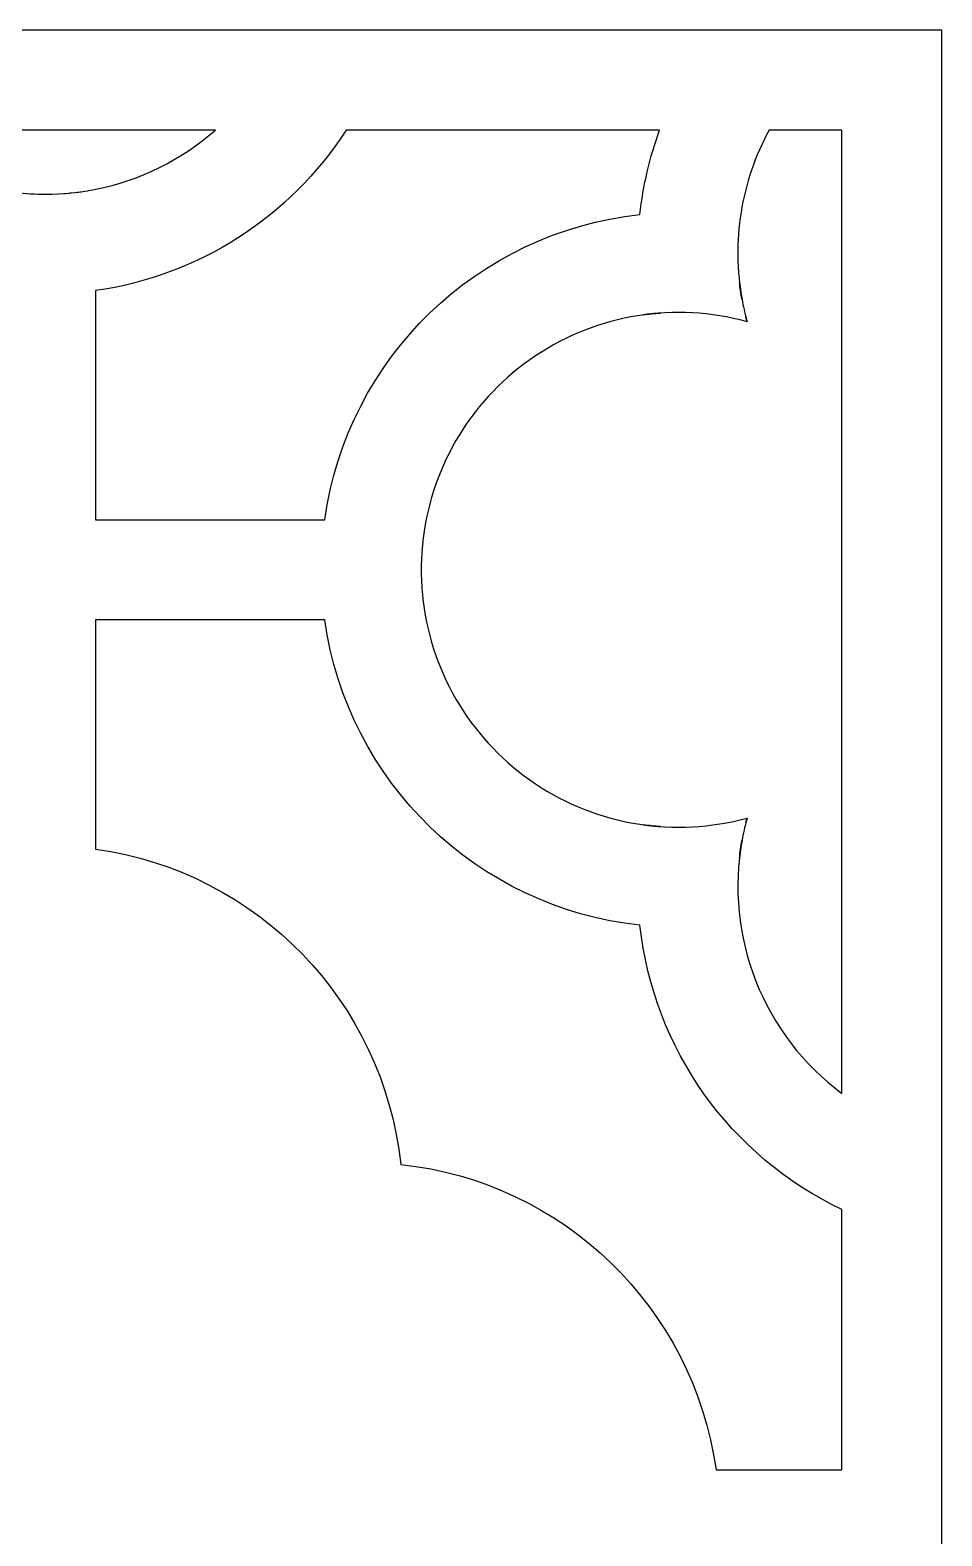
# Model space of a CAD drawing. Header units: centimetres. Extents: x -8.6 to 7.4, y -2.5 to 11.8.
# Drawn here: x 6.14 to 7.373, y 9.78 to 11.816 of the extents above; entities that cross this region are included whole.
import ezdxf

# ---------------------------------------------------------------- set-up
doc = ezdxf.new("R2010")
doc.units = ezdxf.units.CM
doc.header["$MEASUREMENT"] = 0
doc.layers.add('layer 1', color=7, linetype='Continuous')

msp = doc.modelspace()

# ---------------------------------------------------------------- linework, layer by layer
at = {"layer": 'layer 1', "color": 242}
for points, knots in [([(-0.18941, 11.81631), (-0.18941, 11.81631), (-0.0542, 11.81631), (-0.0542, 11.81631), (-0.0542, 11.81631), (-0.0542, 11.81631), (7.23783, 11.81631), (7.23783, 11.81631), (7.23783, 11.81631), (7.23783, 11.81631), (7.37304, 11.81631), (7.37304, 11.81631), (7.37304, 11.81631), (7.37304, 11.81631), (7.37304, 11.6811), (7.37304, 11.6811), (7.37304, 11.6811), (7.37304, 11.6811), (7.37304, -2.35212), (7.37304, -2.35212), (7.37304, -2.35212), (7.37304, -2.35212), (7.37304, -2.48733), (7.37304, -2.48733), (7.37304, -2.48733), (7.37304, -2.48733), (7.23783, -2.48733), (7.23783, -2.48733), (7.23783, -2.48733), (7.23783, -2.48733), (-0.0542, -2.48733), (-0.0542, -2.48733), (-0.0542, -2.48733), (-0.0542, -2.48733), (-0.18941, -2.48733), (-0.18941, -2.48733), (-0.18941, -2.48733), (-0.18941, -2.48733), (-0.18941, -2.35212), (-0.18941, -2.35212), (-0.18941, -2.35212), (-0.18941, -2.35212), (-0.18941, 11.6811), (-0.18941, 11.6811), (-0.18941, 11.6811), (-0.18941, 11.6811), (-0.18941, 11.81631), (-0.18941, 11.81631)], [0, 0, 0, 0, 0.0769231, 0.0769231, 0.0769231, 0.0769231, 0.1538462, 0.1538462, 0.1538462, 0.1538462, 0.2307692, 0.2307692, 0.2307692, 0.2307692, 0.3076923, 0.3076923, 0.3076923, 0.3076923, 0.3846154, 0.3846154, 0.3846154, 0.3846154, 0.4615385, 0.4615385, 0.4615385, 0.4615385, 0.5384615, 0.5384615, 0.5384615, 0.5384615, 0.6153846, 0.6153846, 0.6153846, 0.6153846, 0.6923077, 0.6923077, 0.6923077, 0.6923077, 0.7692308, 0.7692308, 0.7692308, 0.7692308, 0.8461538, 0.8461538, 0.8461538, 0.8461538, 1, 1, 1, 1]), ([(6.39024, 11.6811), (6.34422, 11.64064), (6.28832, 11.61304), (6.22822, 11.60109), (6.22822, 11.60109), (6.22341, 11.60017), (6.21859, 11.59933), (6.21375, 11.59856), (6.21375, 11.59856), (6.21375, 11.59856), (6.20854, 11.59777), (6.20854, 11.59777), (6.20854, 11.59777), (6.20854, 11.59777), (6.20718, 11.5976), (6.20718, 11.5976), (6.20718, 11.5976), (6.20718, 11.5976), (6.20539, 11.59737), (6.20539, 11.59737), (6.20539, 11.59737), (6.20539, 11.59737), (6.20332, 11.59712), (6.20332, 11.59712), (6.20332, 11.59712), (6.20332, 11.59712), (6.20015, 11.59673), (6.20015, 11.59673), (6.20015, 11.59673), (6.20015, 11.59673), (6.19531, 11.59621), (6.19531, 11.59621), (6.19531, 11.59621), (6.19531, 11.59621), (6.1938, 11.59608), (6.1938, 11.59608), (6.1938, 11.59608), (6.1938, 11.59608), (6.19247, 11.59595), (6.19247, 11.59595), (6.19247, 11.59595), (6.19247, 11.59595), (6.18746, 11.59554), (6.18746, 11.59554), (6.18746, 11.59554), (6.18746, 11.59554), (6.18532, 11.59538), (6.18532, 11.59538), (6.18532, 11.59538), (6.18532, 11.59538), (6.17821, 11.59495), (6.17821, 11.59495), (6.17821, 11.59495), (6.17821, 11.59495), (6.16959, 11.59461), (6.16959, 11.59461), (6.16959, 11.59461), (6.16959, 11.59461), (6.16817, 11.59457), (6.16817, 11.59457), (6.16817, 11.59457), (6.16817, 11.59457), (6.16278, 11.59452), (6.16278, 11.59452), (6.16278, 11.59452), (6.16278, 11.59452), (6.16064, 11.59452), (6.16064, 11.59452), (6.16064, 11.59452), (6.14706, 11.59452), (6.13349, 11.5953), (6.12, 11.59684), (6.12, 11.59684), (6.12, 11.59684), (6.11186, 11.5979), (6.11186, 11.5979), (6.11186, 11.5979), (6.11186, 11.5979), (6.11056, 11.59809), (6.11056, 11.59809), (6.11056, 11.59809), (6.11056, 11.59809), (6.10537, 11.59888), (6.10537, 11.59888), (6.10537, 11.59888), (6.10537, 11.59888), (6.10392, 11.5991), (6.10392, 11.5991), (6.10392, 11.5991), (6.10392, 11.5991), (6.09712, 11.60031), (6.09712, 11.60031), (6.09712, 11.60031), (6.09712, 11.60031), (6.09505, 11.6007), (6.09505, 11.6007), (6.09505, 11.6007), (6.09505, 11.6007), (6.09303, 11.6011), (6.09303, 11.6011), (6.09303, 11.6011), (6.03291, 11.61302), (5.97699, 11.64063), (5.93097, 11.6811), (5.93097, 11.6811), (5.93097, 11.6811), (6.39023, 11.6811), (6.39023, 11.6811), (6.39023, 11.6811), (6.39023, 11.6811), (6.39024, 11.6811), (6.39024, 11.6811)], [0, 0, 0, 0, 0.0344828, 0.0344828, 0.0344828, 0.0344828, 0.0689655, 0.0689655, 0.0689655, 0.0689655, 0.1034483, 0.1034483, 0.1034483, 0.1034483, 0.137931, 0.137931, 0.137931, 0.137931, 0.1724138, 0.1724138, 0.1724138, 0.1724138, 0.2068966, 0.2068966, 0.2068966, 0.2068966, 0.2413793, 0.2413793, 0.2413793, 0.2413793, 0.2758621, 0.2758621, 0.2758621, 0.2758621, 0.3103448, 0.3103448, 0.3103448, 0.3103448, 0.3448276, 0.3448276, 0.3448276, 0.3448276, 0.3793103, 0.3793103, 0.3793103, 0.3793103, 0.4137931, 0.4137931, 0.4137931, 0.4137931, 0.4482759, 0.4482759, 0.4482759, 0.4482759, 0.4827586, 0.4827586, 0.4827586, 0.4827586, 0.5172414, 0.5172414, 0.5172414, 0.5172414, 0.5517241, 0.5517241, 0.5517241, 0.5517241, 0.5862069, 0.5862069, 0.5862069, 0.5862069, 0.6206897, 0.6206897, 0.6206897, 0.6206897, 0.6551724, 0.6551724, 0.6551724, 0.6551724, 0.6896552, 0.6896552, 0.6896552, 0.6896552, 0.7241379, 0.7241379, 0.7241379, 0.7241379, 0.7586207, 0.7586207, 0.7586207, 0.7586207, 0.7931034, 0.7931034, 0.7931034, 0.7931034, 0.8275862, 0.8275862, 0.8275862, 0.8275862, 0.862069, 0.862069, 0.862069, 0.862069, 0.8965517, 0.8965517, 0.8965517, 0.8965517, 0.9310345, 0.9310345, 0.9310345, 0.9310345, 1, 1, 1, 1]), ([(6.9912, 11.6811), (6.9777, 11.64428), (6.96876, 11.60596), (6.96458, 11.56697), (6.96458, 11.56697), (6.74451, 11.54327), (6.56878, 11.37333), (6.53814, 11.15411), (6.53814, 11.15411), (6.53814, 11.15411), (6.41792, 11.15411), (6.41792, 11.15411), (6.41792, 11.15411), (6.41792, 11.15411), (6.22822, 11.15411), (6.22822, 11.15411), (6.22822, 11.15411), (6.22822, 11.15411), (6.22822, 11.26693), (6.22822, 11.26693), (6.22822, 11.26693), (6.22822, 11.26693), (6.22822, 11.36548), (6.22822, 11.36548), (6.22822, 11.36548), (6.22822, 11.36548), (6.22822, 11.39877), (6.22822, 11.39877), (6.22822, 11.39877), (6.22822, 11.39877), (6.22822, 11.46405), (6.22822, 11.46405), (6.22822, 11.46405), (6.36734, 11.48386), (6.49093, 11.56299), (6.56706, 11.6811), (6.56706, 11.6811), (6.56706, 11.6811), (6.9912, 11.6811), (6.9912, 11.6811)], [0, 0, 0, 0, 0.0909091, 0.0909091, 0.0909091, 0.0909091, 0.1818182, 0.1818182, 0.1818182, 0.1818182, 0.2727273, 0.2727273, 0.2727273, 0.2727273, 0.3636364, 0.3636364, 0.3636364, 0.3636364, 0.4545455, 0.4545455, 0.4545455, 0.4545455, 0.5454545, 0.5454545, 0.5454545, 0.5454545, 0.6363636, 0.6363636, 0.6363636, 0.6363636, 0.7272727, 0.7272727, 0.7272727, 0.7272727, 0.8181818, 0.8181818, 0.8181818, 0.8181818, 1, 1, 1, 1]), ([(7.23783, 10.37851), (7.18562, 10.41729), (7.14526, 10.46992), (7.12135, 10.5304), (7.12135, 10.5304), (7.09743, 10.59089), (7.09095, 10.65691), (7.10264, 10.7209), (7.10264, 10.7209), (7.10119, 10.71292), (7.10001, 10.7049), (7.09912, 10.69684), (7.09912, 10.69684), (7.10013, 10.70604), (7.10151, 10.7152), (7.10327, 10.7243), (7.10327, 10.7243), (7.105, 10.73327), (7.10709, 10.74218), (7.10952, 10.75099), (7.10952, 10.75099), (7.10952, 10.75099), (7.1078, 10.7447), (7.1078, 10.7447), (7.1078, 10.7447), (7.1078, 10.7447), (7.10944, 10.75097), (7.10944, 10.75097), (7.10944, 10.75097), (7.01192, 10.7241), (6.90747, 10.74098), (6.82332, 10.79712), (6.82332, 10.79712), (6.73916, 10.85328), (6.68363, 10.94341), (6.67124, 11.04382), (6.67124, 11.04382), (6.67124, 11.04382), (6.671, 11.04593), (6.671, 11.04593), (6.671, 11.04593), (6.67059, 11.04945), (6.67023, 11.05298), (6.66992, 11.05652), (6.66992, 11.05652), (6.66992, 11.05652), (6.66945, 11.06289), (6.66945, 11.06289), (6.66945, 11.06289), (6.66945, 11.06289), (6.6693, 11.06502), (6.6693, 11.06502), (6.6693, 11.06502), (6.6693, 11.06502), (6.66904, 11.06923), (6.66904, 11.06923), (6.66904, 11.06923), (6.66904, 11.06923), (6.66896, 11.07144), (6.66896, 11.07144), (6.66896, 11.07144), (6.66896, 11.07144), (6.66885, 11.07417), (6.66885, 11.07417), (6.66885, 11.07417), (6.66885, 11.07417), (6.66881, 11.07573), (6.66881, 11.07573), (6.66881, 11.07573), (6.66881, 11.07573), (6.66873, 11.07755), (6.66873, 11.07755), (6.66873, 11.07755), (6.66873, 11.07755), (6.66871, 11.07979), (6.66871, 11.07979), (6.66871, 11.07979), (6.66871, 11.07979), (6.66869, 11.08116), (6.66869, 11.08116), (6.66869, 11.08116), (6.66869, 11.08116), (6.66864, 11.0833), (6.66864, 11.0833), (6.66864, 11.0833), (6.66864, 11.0833), (6.66863, 11.08546), (6.66863, 11.08546), (6.66863, 11.08546), (6.66863, 11.08546), (6.66863, 11.08761), (6.66863, 11.08761), (6.66863, 11.08761), (6.66863, 11.08761), (6.66864, 11.08979), (6.66864, 11.08979), (6.66864, 11.08979), (6.66864, 11.08979), (6.66867, 11.09163), (6.66867, 11.09163), (6.66867, 11.09163), (6.66867, 11.09163), (6.66869, 11.09303), (6.66869, 11.09303), (6.66869, 11.09303), (6.66869, 11.09303), (6.66873, 11.09518), (6.66873, 11.09518), (6.66873, 11.09518), (6.66873, 11.09518), (6.66881, 11.09732), (6.66881, 11.09732), (6.66881, 11.09732), (6.66881, 11.09732), (6.66885, 11.09888), (6.66885, 11.09888), (6.66885, 11.09888), (6.66885, 11.09888), (6.66892, 11.10057), (6.66892, 11.10057), (6.66892, 11.10057), (6.66892, 11.10057), (6.66899, 11.10271), (6.66899, 11.10271), (6.66899, 11.10271), (6.66899, 11.10271), (6.6693, 11.10798), (6.6693, 11.10798), (6.6693, 11.10798), (6.6693, 11.10798), (6.66945, 11.11022), (6.66945, 11.11022), (6.66945, 11.11022), (6.66945, 11.11022), (6.66983, 11.11553), (6.66983, 11.11553), (6.66983, 11.11553), (6.66983, 11.11553), (6.67075, 11.12503), (6.67075, 11.12503), (6.67075, 11.12503), (6.67075, 11.12503), (6.671, 11.12714), (6.671, 11.12714), (6.671, 11.12714), (6.671, 11.12714), (6.67124, 11.12923), (6.67124, 11.12923), (6.67124, 11.12923), (6.68357, 11.22966), (6.73915, 11.31978), (6.82332, 11.37594), (6.82332, 11.37594), (6.90746, 11.43208), (7.01192, 11.44889), (7.10944, 11.42205), (7.10944, 11.42205), (7.10944, 11.42205), (7.1078, 11.42833), (7.1078, 11.42833), (7.1078, 11.42833), (7.1078, 11.42833), (7.10944, 11.42203), (7.10944, 11.42203), (7.10944, 11.42203), (7.10708, 11.43086), (7.10503, 11.43976), (7.10328, 11.44872), (7.10328, 11.44872), (7.10152, 11.45781), (7.10013, 11.46698), (7.09912, 11.47619), (7.09912, 11.47619), (7.10001, 11.46813), (7.10119, 11.4601), (7.10264, 11.45212), (7.10264, 11.45212), (7.09554, 11.49097), (7.09509, 11.53075), (7.1013, 11.56975), (7.1013, 11.56975), (7.10751, 11.60876), (7.12035, 11.64642), (7.13925, 11.6811), (7.13925, 11.6811), (7.13925, 11.6811), (7.23783, 11.6811), (7.23783, 11.6811), (7.23783, 11.6811), (7.23783, 11.6811), (7.23783, 10.37851), (7.23783, 10.37851), (7.23783, 10.37851), (7.23783, 10.37851), (7.23783, 10.37851), (7.23783, 10.37851)], [0, 0, 0, 0, 0.02, 0.02, 0.02, 0.02, 0.04, 0.04, 0.04, 0.04, 0.06, 0.06, 0.06, 0.06, 0.08, 0.08, 0.08, 0.08, 0.1, 0.1, 0.1, 0.1, 0.12, 0.12, 0.12, 0.12, 0.14, 0.14, 0.14, 0.14, 0.16, 0.16, 0.16, 0.16, 0.18, 0.18, 0.18, 0.18, 0.2, 0.2, 0.2, 0.2, 0.22, 0.22, 0.22, 0.22, 0.24, 0.24, 0.24, 0.24, 0.26, 0.26, 0.26, 0.26, 0.28, 0.28, 0.28, 0.28, 0.3, 0.3, 0.3, 0.3, 0.32, 0.32, 0.32, 0.32, 0.34, 0.34, 0.34, 0.34, 0.36, 0.36, 0.36, 0.36, 0.38, 0.38, 0.38, 0.38, 0.4, 0.4, 0.4, 0.4, 0.42, 0.42, 0.42, 0.42, 0.44, 0.44, 0.44, 0.44, 0.46, 0.46, 0.46, 0.46, 0.48, 0.48, 0.48, 0.48, 0.5, 0.5, 0.5, 0.5, 0.52, 0.52, 0.52, 0.52, 0.54, 0.54, 0.54, 0.54, 0.56, 0.56, 0.56, 0.56, 0.58, 0.58, 0.58, 0.58, 0.6, 0.6, 0.6, 0.6, 0.62, 0.62, 0.62, 0.62, 0.64, 0.64, 0.64, 0.64, 0.66, 0.66, 0.66, 0.66, 0.68, 0.68, 0.68, 0.68, 0.7, 0.7, 0.7, 0.7, 0.72, 0.72, 0.72, 0.72, 0.74, 0.74, 0.74, 0.74, 0.76, 0.76, 0.76, 0.76, 0.78, 0.78, 0.78, 0.78, 0.8, 0.8, 0.8, 0.8, 0.82, 0.82, 0.82, 0.82, 0.84, 0.84, 0.84, 0.84, 0.86, 0.86, 0.86, 0.86, 0.88, 0.88, 0.88, 0.88, 0.9, 0.9, 0.9, 0.9, 0.92, 0.92, 0.92, 0.92, 0.94, 0.94, 0.94, 0.94, 0.96, 0.96, 0.96, 0.96, 1, 1, 1, 1]), ([(6.96902, 11.43128), (6.97675, 11.43234), (6.98452, 11.43314), (6.9923, 11.4337), (6.9923, 11.4337), (6.98452, 11.43314), (6.97675, 11.43234), (6.96902, 11.43128)], [0, 0, 0, 0, 0.3333333, 0.3333333, 0.3333333, 0.3333333, 1, 1, 1, 1]), ([(7.23783, 9.86971), (7.23783, 9.86971), (7.22483, 9.86971), (7.22483, 9.86971), (7.22483, 9.86971), (7.22483, 9.86971), (7.18756, 9.86971), (7.18756, 9.86971), (7.18756, 9.86971), (7.18756, 9.86971), (7.06749, 9.86971), (7.06749, 9.86971), (7.06749, 9.86971), (7.03667, 10.08889), (6.86115, 10.25902), (6.64106, 10.28256), (6.64106, 10.28256), (6.61736, 10.50262), (6.44743, 10.67834), (6.22822, 10.70897), (6.22822, 10.70897), (6.22822, 10.70897), (6.22822, 10.77427), (6.22822, 10.77427), (6.22822, 10.77427), (6.22822, 10.77427), (6.22822, 10.80754), (6.22822, 10.80754), (6.22822, 10.80754), (6.22822, 10.80754), (6.22822, 10.90609), (6.22822, 10.90609), (6.22822, 10.90609), (6.22822, 10.90609), (6.22822, 11.0189), (6.22822, 11.0189), (6.22822, 11.0189), (6.22822, 11.0189), (6.41792, 11.0189), (6.41792, 11.0189), (6.41792, 11.0189), (6.41792, 11.0189), (6.53814, 11.0189), (6.53814, 11.0189), (6.53814, 11.0189), (6.56895, 10.79971), (6.74449, 10.62958), (6.96458, 10.60605), (6.96458, 10.60605), (6.98282, 10.43909), (7.08613, 10.2936), (7.23783, 10.22152), (7.23783, 10.22152), (7.23783, 10.22152), (7.23783, 9.86971), (7.23783, 9.86971)], [0, 0, 0, 0, 0.0666667, 0.0666667, 0.0666667, 0.0666667, 0.1333333, 0.1333333, 0.1333333, 0.1333333, 0.2, 0.2, 0.2, 0.2, 0.2666667, 0.2666667, 0.2666667, 0.2666667, 0.3333333, 0.3333333, 0.3333333, 0.3333333, 0.4, 0.4, 0.4, 0.4, 0.4666667, 0.4666667, 0.4666667, 0.4666667, 0.5333333, 0.5333333, 0.5333333, 0.5333333, 0.6, 0.6, 0.6, 0.6, 0.6666667, 0.6666667, 0.6666667, 0.6666667, 0.7333333, 0.7333333, 0.7333333, 0.7333333, 0.8, 0.8, 0.8, 0.8, 0.8666667, 0.8666667, 0.8666667, 0.8666667, 1, 1, 1, 1]), ([(6.96902, 10.74174), (6.97675, 10.74068), (6.98452, 10.73988), (6.9923, 10.73932), (6.9923, 10.73932), (6.98452, 10.73988), (6.97675, 10.74068), (6.96902, 10.74174)], [0, 0, 0, 0, 0.3333333, 0.3333333, 0.3333333, 0.3333333, 1, 1, 1, 1])]:
    msp.add_open_spline(points, degree=3, knots=knots, dxfattribs=at)

doc.saveas('drawing.dxf')
